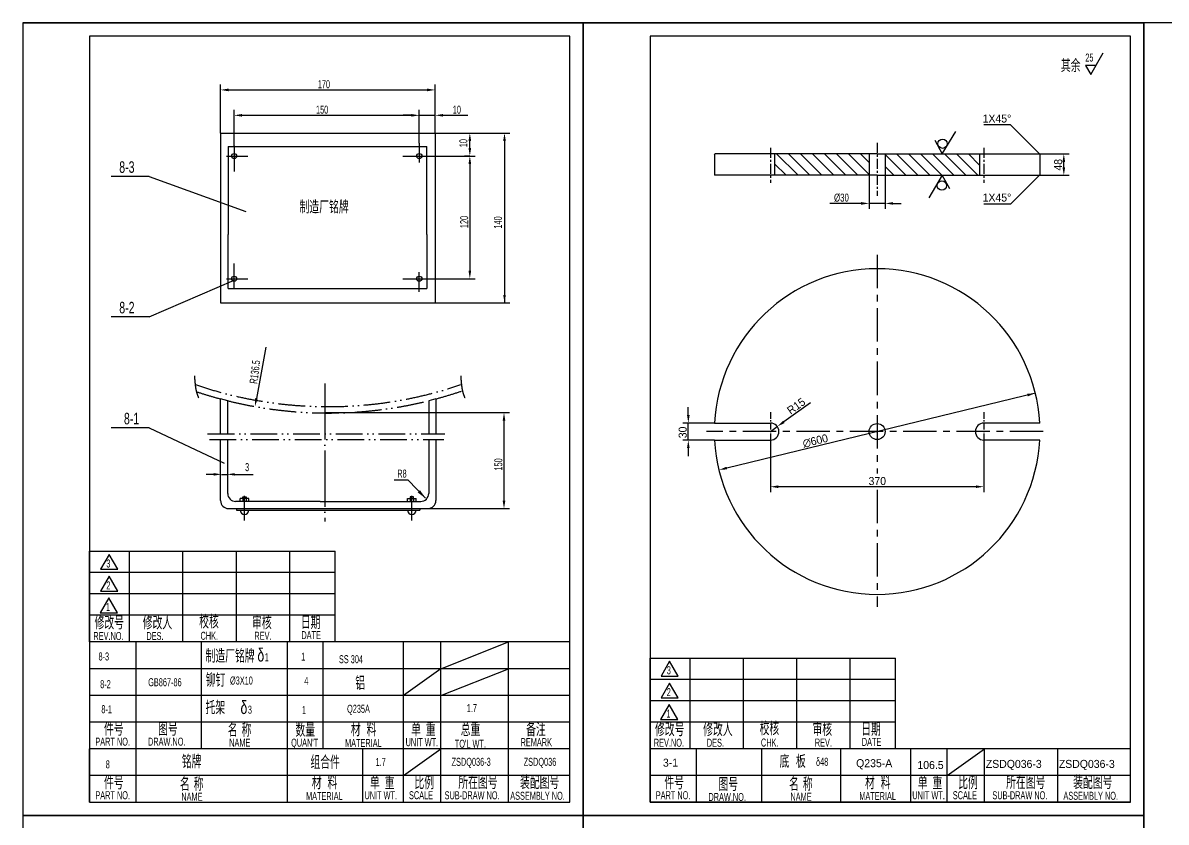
# Model space of a CAD drawing. Header units: millimetres. Extents: x 498745 to 743872, y 17439 to 118325.
# Drawn here: x 606523 to 625801, y 46068 to 59545 of the extents above; entities that cross this region are included whole.
import ezdxf
from ezdxf.enums import TextEntityAlignment as Align

# ---------------------------------------------------------------- set-up
doc = ezdxf.new("R2010")
doc.units = ezdxf.units.MM
doc.header["$LTSCALE"] = 45
for name, pattern in [('CENTER', [2, 1.25, -0.25, 0.25, -0.25]), ('DASHDOT-M', [36, 30, -3, 0, -3]), ('DIVIDE-M', [39, 30, -3, 0, -3, 0, -3]), ('DIVIDE-S', [16, 10, -2, 0, -2, 0, -2])]:
    doc.linetypes.add(name, pattern=pattern)
doc.styles.add('HGCAD', font='HGCAD.SHX', dxfattribs={"width": 0.75, "bigfont": 'HGCADHZ.SHX'})

# ---------------------------------------------------------------- blocks, each defined once
blk = doc.blocks.new('xgl')
at = {"color": 4, "linetype": 'Continuous'}
for p, q in [((0, 34), (92, 34)), ((0, 0), (0, 34)), ((92, 0), (92, 34)), ((92, 0), (0, 0))]:
    blk.add_line(p, q, dxfattribs=at)
at = {"color": 2, "linetype": 'Continuous'}
for p, q in [((15, 0), (15, 34)), ((35, 0), (35, 34)), ((55, 0), (55, 34)), ((75, 0), (75, 34)), ((92, 26), (0, 26)), ((92, 18), (0, 18)), ((92, 10), (0, 10))]:
    blk.add_line(p, q, dxfattribs=at)
at = {"color": 7, "linetype": 'Continuous'}
for points in [[(4.13, 27.23), (10.59, 27.23), (7.36, 32.82)], [(4.13, 19.03), (10.59, 19.03), (7.36, 24.62)], [(3.99, 10.96), (10.45, 10.96), (7.22, 16.55)]]:
    blk.add_lwpolyline(points, close=True, dxfattribs=at)
at = {"color": 7, "linetype": 'Continuous', "style": 'HGCAD', "width": 0.7}
for s, p in [('3', (6.28, 27.91)), ('2', (6.28, 19.71)), ('1', (6.14, 11.64)), ('REV.NO.', (1.43, 0.75)), ('DES.', (21.29, 0.75)), ('DATE', (79.36, 1.08))]:
    blk.add_text(s, height=3, dxfattribs=at).set_placement(p)
at = {"style": 'HGCAD', "width": 0.7}
for s, height, p in [('修改号', 5, (1.87, 4.69)), ('修改人', 5, (19.93, 4.69)), ('校核', 5, (41.07, 5.06)), ('审核', 5, (60.88, 4.75)), ('日期', 5, (79.15, 4.84)), ('CHK.', 3, (41.57, 0.83)), ('REV.', 3, (61.76, 0.83))]:
    blk.add_text(s, height=height, dxfattribs=at).set_placement(p)

msp = doc.modelspace()

# ---------------------------------------------------------------- hatches: boundary and pattern name
h = msp.add_hatch()
h.set_pattern_fill('ANSI31', scale=45, angle=90, style=0)
h.set_pattern_definition([(135, (529601.18, 41292.25), (-101.02788, -101.02788), [])])
h.paths.add_polyline_path([(620793.11, 56975.07), (620793.11, 57335.07), (619200.11, 57335.07), (619200.11, 56975.07)])
h.paths.add_polyline_path([(622656.11, 56975.07), (622656.11, 57335.07), (621063.11, 57335.07), (621063.11, 56975.07)])

# ---------------------------------------------------------------- linework, layer by layer
at = {"color": 7, "ltscale": 2}
for p, q in [((606523.17, 59545.42), (606523.17, 46180.42)), ((606523.17, 59545.42), (615973.17, 59545.42)), ((615973.17, 59545.42), (606523.17, 59545.42)), ((615973.17, 59545.42), (615973.17, 46180.42)), ((615973.17, 46180.42), (615973.17, 59545.42)), ((615973.17, 59545.42), (625423.17, 59545.42)), ((625423.17, 59545.42), (615973.17, 59545.42)), ((625423.17, 59545.42), (625423.17, 32815.42)), ((625423.17, 46180.42), (625423.17, 59545.42)), ((625423.17, 59545.42), (625423.17, 46180.42)), ((625423.17, 46180.42), (625423.17, 59545.42)), ((625423.17, 59545.42), (625423.17, 32815.42)), ((625423.17, 46180.42), (625423.17, 59545.42)), ((625423.17, 59545.42), (625423.17, 46180.42)), ((625423.17, 46180.42), (625423.17, 59545.42)), ((625423.17, 46180.42), (625423.17, 59545.42)), ((625423.17, 46180.42), (625423.17, 59545.42)), ((625423.17, 46180.42), (625423.17, 59545.42)), ((644323.17, 59545.42), (625423.17, 59545.42)), ((606523.17, 46180.42), (615973.17, 46180.42)), ((615973.17, 46180.42), (606523.17, 46180.42)), ((606523.17, 46180.42), (615973.17, 46180.42)), ((606523.17, 46180.42), (606523.17, 32815.42)), ((615973.17, 46180.42), (615973.17, 32815.42)), ((615973.17, 32815.42), (615973.17, 46180.42)), ((615973.17, 46180.42), (625423.17, 46180.42)), ((625423.17, 46180.42), (615973.17, 46180.42)), ((615973.17, 46180.42), (625423.17, 46180.42)), ((625423.17, 32815.42), (625423.17, 46180.42)), ((625423.17, 32815.42), (625423.17, 46180.42)), ((625423.17, 32815.42), (625423.17, 46180.42))]:
    msp.add_line(p, q, dxfattribs=at)
at = {"color": 7}
for p, q in [((625423.17, 59545.42), (625423.17, 46180.42)), ((625423.17, 46180.42), (625423.17, 59545.42)), ((623175.79, 57823.39), (622725.79, 57823.39)), ((623664.11, 57335.07), (623175.79, 57823.39)), ((623664.11, 57335.07), (624165.8, 57335.07)), ((624075.8, 57110.07), (624075.8, 57200.07)), ((620793.11, 56975.07), (620793.11, 56410.7)), ((621063.11, 56975.07), (621063.11, 56410.7)), ((623664.11, 56975.07), (623175.79, 56486.76)), ((623664.11, 56975.07), (624165.8, 56975.07)), ((620658.11, 56500.7), (620129.36, 56500.7)), ((621063.11, 56500.7), (620793.11, 56500.7)), ((621198.11, 56500.7), (621333.11, 56500.7)), ((623175.79, 56486.76), (622725.79, 56486.76)), ((623595.73, 53301.06), (618391.68, 52038.55)), ((617744, 52932.89), (617744, 53067.89)), ((619801.76, 53139.19), (619354.48, 52816.97)), ((611617.8, 52974.37), (612598.07, 52974.37)), ((618186.89, 52797.89), (617654, 52797.89)), ((617744, 52509.89), (617744, 52797.89)), ((619128.11, 52653.89), (619244.95, 52738.06)), ((618186.89, 52509.89), (617654, 52509.89)), ((619128.11, 52527.92), (619128.11, 51633.97)), ((622728.11, 52527.92), (622728.11, 51633.97)), ((617744, 52374.89), (617744, 52239.89)), ((613313.28, 51529.31), (613019.06, 51832.78)), ((622593.11, 51723.97), (619263.11, 51723.97)), ((613569.37, 48655.42), (614713.83, 49105.42)), ((625423.17, 32815.42), (625423.17, 46180.42)), ((625423.17, 46180.42), (625423.17, 32815.42))]:
    msp.add_line(p, q, dxfattribs=at)
at = {"color": 4, "ltscale": 2}
for p, q in [((607648.17, 59320.42), (607648.17, 46405.42)), ((615748.17, 59320.42), (607648.17, 59320.42)), ((615748.17, 46405.42), (615748.17, 59320.42)), ((617098.17, 59320.42), (617098.17, 46405.42)), ((625198.17, 59320.42), (617098.17, 59320.42)), ((625198.17, 46405.42), (625198.17, 59320.42)), ((607648.17, 46405.42), (615748.17, 46405.42)), ((617098.17, 46405.42), (625198.17, 46405.42))]:
    msp.add_line(p, q, dxfattribs=at)
at = {"ltscale": 2}
for p, q in [((624529.89, 58674.91), (624739.77, 59038.43)), ((624442.21, 58826.78), (624529.89, 58674.91)), ((624617.58, 58826.78), (624442.21, 58826.78)), ((622026.14, 57335.07), (622254.76, 57712.66)), ((621899.39, 57565.58), (622026.14, 57335.07)), ((622026.14, 56975.07), (621797.52, 56597.49)), ((622152.89, 56744.57), (622026.14, 56975.07))]:
    msp.add_line(p, q, dxfattribs=at)
for p, q in [((609855.89, 57687.65), (609855.89, 58504.76)), ((609990.89, 58414.76), (613339.26, 58414.76)), ((613474.26, 57687.65), (613474.26, 58504.76)), ((610083.7, 57472.22), (610083.7, 58076.52)), ((613208.34, 57518.89), (613208.34, 58076.52)), ((613208.34, 57986.52), (613208.34, 58076.52)), ((613474.26, 57687.65), (613474.26, 58076.52)), ((610218.7, 57986.52), (613073.34, 57986.52)), ((613073.34, 57986.52), (612938.34, 57986.52)), ((613208.34, 57986.52), (613474.26, 57986.52)), ((613609.26, 57986.52), (614025.51, 57986.52)), ((609855.89, 57687.65), (613474.26, 57687.65)), ((613474.26, 57687.65), (614150.08, 57687.65)), ((613474.26, 57687.65), (614734.93, 57687.65)), ((614060.08, 57433.16), (614060.08, 57552.65)), ((614644.93, 57552.65), (614644.93, 54823.23)), ((613334.9, 57298.16), (614150.08, 57298.16)), ((614060.08, 57298.16), (613970.08, 57298.16)), ((614060.08, 57163.16), (614060.08, 55366.3)), ((608650.75, 56955.77), (610284.36, 56362.78)), ((608650.75, 54586.4), (610086.73, 55208.81)), ((613334.9, 55231.3), (614150.08, 55231.3)), ((613474.26, 54823.23), (614734.93, 54823.23)), ((610618.05, 54075.85), (610462.28, 53213.65)), ((612598.07, 52974.37), (614726.08, 52974.37)), ((614636.08, 52839.37), (614636.08, 51490.17)), ((608650.75, 52715.07), (609918.28, 52122.08)), ((613019.06, 51832.78), (612784.14, 51832.78)), ((611671.51, 51355.17), (614726.08, 51355.17)), ((612940.74, 46855.42), (613569.37, 47305.42))]:
    msp.add_line(p, q)
at = {"color": 4}
for p, q in [((609855.89, 57687.65), (609855.89, 54823.23)), ((609855.89, 57687.65), (610363.69, 57687.65)), ((610363.69, 57687.65), (613474.26, 57687.65)), ((613474.26, 57687.65), (613474.26, 54823.23)), ((609982.45, 57462.69), (609982.45, 57292.1)), ((609982.45, 57462.69), (610363.69, 57462.69)), ((610363.69, 57462.69), (613334.9, 57462.69)), ((613334.9, 55976.53), (613334.9, 57462.69)), ((609982.45, 57298.16), (609982.45, 55976.53)), ((608650.75, 56955.77), (608011.87, 56955.77)), ((609982.45, 55066.77), (609982.45, 55976.53)), ((613334.9, 55976.53), (613334.9, 55066.77)), ((609982.45, 55066.77), (609982.45, 55237.37)), ((609982.45, 55066.77), (610363.69, 55066.77)), ((610363.69, 55066.77), (613334.9, 55066.77)), ((609855.89, 54823.23), (613474.26, 54823.23)), ((608650.75, 54586.4), (608011.87, 54586.4)), ((609976.8, 53173.52), (609855.94, 53204.62)), ((609855.94, 52613.1), (609855.94, 53204.62)), ((609976.8, 52613.1), (609976.8, 53173.52)), ((613487.08, 53204.62), (613366.23, 53173.52)), ((613366.23, 53173.52), (613366.23, 52613.1)), ((613487.08, 53204.62), (613487.08, 52613.1)), ((608650.75, 52715.07), (608011.87, 52715.07)), ((609855.94, 51489.46), (609855.94, 52522)), ((609976.8, 51610.31), (609976.8, 52522)), ((613366.23, 52522), (613366.23, 51610.31)), ((613487.08, 52522), (613487.08, 51489.46)), ((611537.22, 51476.03), (610111.09, 51476.03)), ((610187.61, 51476.03), (610187.61, 51527.55)), ((610334.59, 51527.55), (610187.61, 51527.55)), ((610231.44, 51527.55), (610231.44, 51550.93)), ((610231.44, 51550.93), (610290.77, 51550.93)), ((610231.44, 51527.55), (610231.44, 51476.03)), ((610290.77, 51550.93), (610290.77, 51527.55)), ((610290.77, 51527.55), (610290.77, 51476.03)), ((610334.59, 51476.03), (610334.59, 51527.55)), ((611537.22, 51476.03), (613231.94, 51476.03)), ((613008.43, 51527.55), (613155.41, 51527.55)), ((613008.43, 51476.03), (613008.43, 51527.55)), ((613111.59, 51550.93), (613052.26, 51550.93)), ((613052.26, 51550.93), (613052.26, 51527.55)), ((613052.26, 51527.55), (613052.26, 51476.03)), ((613111.59, 51527.55), (613111.59, 51550.93)), ((613111.59, 51527.55), (613111.59, 51476.03)), ((613155.41, 51476.03), (613155.41, 51527.55)), ((609990.23, 51355.17), (613352.8, 51355.17)), ((610127.2, 51328.31), (613215.82, 51328.31)), ((611537.22, 51355.17), (613352.8, 51355.17)), ((615748.17, 47305.42), (607648.17, 47305.42)), ((625198.17, 47305.42), (617098.17, 47305.42)), ((615748.17, 46855.42), (607648.17, 46855.42))]:
    msp.add_line(p, q, dxfattribs=at)
at = {"color": 1, "linetype": 'DASHDOT-M'}
for p, q in [((610083.7, 57472.22), (610083.7, 57038.97)), ((613208.34, 57518.89), (613208.34, 57188.82)), ((609957.14, 57298.16), (610314.08, 57298.16)), ((612927.98, 57298.16), (613334.9, 57298.16)), ((610083.7, 55057.25), (610083.7, 55490.49)), ((613208.34, 55010.57), (613208.34, 55340.64)), ((609957.14, 55231.3), (610314.08, 55231.3)), ((612927.98, 55231.3), (613334.9, 55231.3)), ((610261.1, 51155.22), (610261.1, 51570.21)), ((610261.1, 51155.22), (610261.1, 51570.21)), ((613081.92, 51155.22), (613081.92, 51570.21))]:
    msp.add_line(p, q, dxfattribs=at)
at = {"color": 1, "linetype": 'CENTER', "ltscale": 3}
for p, q in [((620928.11, 57524.12), (620928.11, 56628.87)), ((619128.11, 57440.03), (619128.11, 56845.88)), ((622728.11, 57440.03), (622728.11, 56845.88))]:
    msp.add_line(p, q, dxfattribs=at)
at = {"color": 4, "linetype": 'Continuous', "ltscale": 2}
for p, q in [((618183.11, 57326.07), (618192.11, 57335.07)), ((618183.11, 57326.07), (618183.11, 56984.07)), ((618183.11, 57326.07), (618183.11, 56984.07)), ((620928.11, 57335.07), (618192.11, 57335.07)), ((619200.11, 57335.07), (619200.11, 56975.07)), ((620793.11, 57335.07), (620793.11, 56975.07)), ((620928.11, 57335.07), (623664.11, 57335.07)), ((621063.11, 57335.07), (621063.11, 56975.07)), ((622656.11, 57335.07), (622656.11, 56975.07)), ((623673.11, 57326.07), (623664.11, 57335.07)), ((623673.11, 57326.07), (623673.11, 56984.07)), ((618183.11, 56984.07), (618192.11, 56975.07)), ((620928.11, 56975.07), (618192.11, 56975.07)), ((620928.11, 56975.07), (623664.11, 56975.07)), ((623673.11, 56984.07), (623664.11, 56975.07)), ((618186.89, 52797.89), (619128.11, 52797.89)), ((623669.33, 52797.89), (622728.11, 52797.89)), ((618186.89, 52509.89), (619128.11, 52509.89)), ((623669.33, 52509.89), (622728.11, 52509.89))]:
    msp.add_line(p, q, dxfattribs=at)
at = {"color": 1, "linetype": 'CENTER', "ltscale": 10}
for p, q in [((620928.11, 55632.66), (620928.11, 51947.56)), ((623728.15, 52653.89), (618050.88, 52653.89)), ((620928.11, 51673.85), (620928.11, 49697.04))]:
    msp.add_line(p, q, dxfattribs=at)
at = {"color": 1, "linetype": 'DASHDOT-M', "ltscale": 0.7}
msp.add_line((611613.34, 53466.41), (611613.34, 51137.94), dxfattribs=at)
at = {"color": 1, "linetype": 'CENTER', "ltscale": 2}
for p, q in [((619128.11, 52982.61), (619128.11, 52401.95)), ((622728.11, 52982.61), (622728.11, 52401.95))]:
    msp.add_line(p, q, dxfattribs=at)
at = {"color": 3, "linetype": 'DIVIDE-S'}
for p, q in [((609639.15, 52613.1), (613635.99, 52613.1)), ((609669.54, 52522), (613620.79, 52522))]:
    msp.add_line(p, q, dxfattribs=at)
at = {"color": 0, "linetype": 'ByBlock'}
for p, q in [((609742.29, 51931.98), (609613.37, 51931.98)), ((609871.21, 51931.98), (609967.89, 51931.98)), ((610096.81, 51931.98), (610405.35, 51931.98))]:
    msp.add_line(p, q, dxfattribs=at)
at = {"color": 3, "linetype": 'DIVIDE-M'}
for p, q in [((610127.2, 51355.17), (610127.2, 51328.31)), ((613215.82, 51355.17), (613215.82, 51328.31))]:
    msp.add_line(p, q, dxfattribs=at)
at = {"color": 4, "linetype": 'Continuous'}
for p, q in [((607648.17, 49555.42), (607648.17, 46405.42)), ((615748.17, 49105.42), (607648.17, 49105.42)), ((608431.62, 46405.42), (608431.62, 49105.42)), ((609529.01, 49105.42), (609529.01, 47305.42)), ((610988.12, 46405.42), (610988.12, 49105.42)), ((611582.4, 49105.42), (611582.4, 47305.42)), ((612940.74, 46405.42), (612940.74, 49105.42)), ((613569.37, 46405.42), (613569.37, 49105.42)), ((614713.83, 46405.42), (614713.83, 49105.42)), ((617098.17, 47305.42), (617098.17, 48835.42)), ((617098.17, 48835.42), (621238.17, 48835.42)), ((621238.17, 47305.42), (621238.17, 48835.42)), ((607648.17, 46405.42), (607648.17, 47305.42)), ((612258.25, 46405.42), (612258.25, 47305.42)), ((617098.17, 46405.42), (617098.17, 47305.42)), ((621238.17, 47305.42), (617098.17, 47305.42)), ((617881.62, 46405.42), (617881.62, 47305.42)), ((618979.01, 47305.42), (618979.01, 46405.14)), ((620317.42, 46405.42), (620317.42, 47305.42)), ((621495.11, 46405.42), (621495.11, 47305.42)), ((622110.6, 46405.42), (622110.6, 47305.42)), ((622739.23, 46405.42), (622739.23, 47305.42)), ((623974.42, 46405.42), (623974.42, 47305.42)), ((625198.17, 46405.42), (625198.17, 47305.42)), ((607648.17, 46855.42), (607648.17, 46405.42)), ((625198.17, 46405.42), (617098.17, 46405.42))]:
    msp.add_line(p, q, dxfattribs=at)
at = {"color": 2, "linetype": 'Continuous'}
for p, q in [((617773.17, 47305.42), (617773.17, 48835.42)), ((618673.17, 47305.42), (618673.17, 48835.42)), ((619573.17, 47305.42), (619573.17, 48835.42)), ((620473.17, 47305.42), (620473.17, 48835.42)), ((621238.17, 48475.42), (617098.17, 48475.42)), ((621238.17, 48115.42), (617098.17, 48115.42)), ((621238.17, 47755.42), (617098.17, 47755.42))]:
    msp.add_line(p, q, dxfattribs=at)
at = {"color": 7, "linetype": 'Continuous'}
for p, q in [((615748.17, 48655.42), (607648.17, 48655.42)), ((615748.17, 48205.42), (607648.17, 48205.42)), ((615748.17, 47755.42), (607648.17, 47755.42)), ((625198.17, 46855.42), (617098.17, 46855.42))]:
    msp.add_line(p, q, dxfattribs=at)
at = {"linetype": 'Continuous'}
for p, q in [((613569.37, 48655.42), (612940.74, 48205.42)), ((622110.6, 46855.42), (622739.23, 47305.42))]:
    msp.add_line(p, q, dxfattribs=at)
at = {"linetype": 'Continuous', "ltscale": 2}
msp.add_line((613569.37, 48205.42), (614713.83, 48655.42), dxfattribs=at)
at = {"color": 7, "linetype": 'Continuous'}
for points in [[(617284.18, 48530.79), (617574.59, 48530.79), (617429.39, 48782.29)], [(617284.18, 48161.59), (617574.59, 48161.59), (617429.39, 48413.09)], [(617277.81, 47798.76), (617568.22, 47798.76), (617423.02, 48050.26)]]:
    msp.add_lwpolyline(points, close=True, dxfattribs=at)
at = {"ltscale": 2}
for centre in [(622031.52, 57508.11), (622020.76, 56802.03)]:
    msp.add_circle(centre, 78.73, dxfattribs=at)
at = {"color": 4}
for centre in [(610083.7, 57298.16), (613208.34, 57298.16), (610083.7, 55231.3), (613208.34, 55231.3)]:
    msp.add_circle(centre, 43.03, dxfattribs=at)
at = {"color": 4, "linetype": 'Continuous', "ltscale": 2}
msp.add_circle((620928.11, 52653.89), 135, dxfattribs=at)
for centre, radius, start, end in [((620928.11, 52653.89), 2745, 3.007061, 176.992939), ((619128.11, 52653.89), 144, 270, 90), ((622728.11, 52653.89), 144, 90, 270), ((620928.11, 52653.89), 2745, 183.007061, 356.992939)]:
    msp.add_arc(centre, radius, start, end, dxfattribs=at)
at = {"color": 3, "linetype": 'DIVIDE-S'}
for radius, start, end in [(6936.63, 251.163165, 288.836835), (7044.06, 284.936298, 288.772401), (7044.06, 256.078789, 283.921211)]:
    msp.add_arc((611671.51, 60010.68), radius, start, end, dxfattribs=at)
at = {"color": 3, "linetype": 'DIVIDE-M'}
msp.add_arc((611671.51, 60010.68), 7044.06, 251.653529, 255.063702, dxfattribs=at)
at = {"color": 4}
for centre, radius, start, end in [((609990.23, 51489.46), 134.29, 180, 270), ((610111.09, 51610.31), 134.29, 180, 270), ((613231.94, 51610.31), 134.29, 270, 0), ((613352.8, 51489.46), 134.29, 270, 0), ((610261.1, 51328.31), 73.49, 180, 0), ((613081.92, 51328.31), 73.49, 180, 0)]:
    msp.add_arc(centre, radius, start, end, dxfattribs=at)
at = {"color": 3, "linetype": 'DIVIDE-M'}
for points in [[(609489.38, 53220.81), (609481.74, 53240.6), (609454.97, 53314.22), (609434.36, 53389.79), (609421.39, 53594.63)], [(613979.17, 53220.81), (613971.53, 53240.6), (613944.76, 53314.22), (613924.15, 53389.79), (613911.17, 53594.63)]]:
    msp.add_open_spline(points, degree=3, knots=[14.73405777, 14.73405777, 14.73405777, 14.73405777, 15.92149157, 19.12224253, 19.12224253, 19.12224253, 19.12224253], dxfattribs=at)
for points in [[(609990.89, 58437.26), (609990.89, 58392.26), (609855.89, 58414.76)], [(613339.26, 58437.26), (613339.26, 58392.26), (613474.26, 58414.76)], [(610218.7, 58009.02), (610218.7, 57964.02), (610083.7, 57986.52)], [(613073.34, 58009.02), (613073.34, 57964.02), (613208.34, 57986.52)], [(613073.34, 58009.02), (613073.34, 57964.02), (613208.34, 57986.52)], [(613609.26, 58009.02), (613609.26, 57964.02), (613474.26, 57986.52)], [(614037.58, 57552.65), (614082.58, 57552.65), (614060.08, 57687.65)], [(614622.43, 57552.65), (614667.43, 57552.65), (614644.93, 57687.65)], [(614037.58, 57433.16), (614082.58, 57433.16), (614060.08, 57298.16)], [(614037.58, 57163.16), (614082.58, 57163.16), (614060.08, 57298.16)], [(614037.58, 55366.3), (614082.58, 55366.3), (614060.08, 55231.3)], [(614622.43, 54958.23), (614667.43, 54958.23), (614644.93, 54823.23)], [(610440.14, 53217.65), (610484.42, 53209.65), (610438.28, 53080.8)], [(614613.58, 52839.37), (614658.58, 52839.37), (614636.08, 52974.37)], [(614613.58, 51490.17), (614658.58, 51490.17), (614636.08, 51355.17)]]:
    msp.add_solid(points)
at = {"color": 7}
for points in [[(624053.3, 57200.07), (624098.3, 57200.07), (624075.8, 57335.07)], [(624053.3, 57110.07), (624098.3, 57110.07), (624075.8, 56975.07)], [(620658.11, 56523.2), (620658.11, 56478.2), (620793.11, 56500.7)], [(621198.11, 56523.2), (621198.11, 56478.2), (621063.11, 56500.7)], [(623459.23, 53291.09), (623469.84, 53247.36), (623595.73, 53301.06)], [(617721.5, 52932.89), (617766.5, 52932.89), (617744, 52797.89)], [(619341.33, 52835.23), (619367.64, 52798.71), (619244.95, 52738.06)], [(617721.5, 52374.89), (617766.5, 52374.89), (617744, 52509.89)], [(618386.38, 52060.41), (618396.99, 52016.68), (618260.49, 52006.72)], [(619263.11, 51746.47), (619263.11, 51701.47), (619128.11, 51723.97)], [(622593.11, 51746.47), (622593.11, 51701.47), (622728.11, 51723.97)], [(613313.28, 51529.31), (613181.92, 51626.43), (613220.51, 51663.79)], [(613263.09, 51571.15), (613279.37, 51585.17), (613313.28, 51529.31)]]:
    msp.add_solid(points, dxfattribs=at)
at = {"color": 0, "linetype": 'ByBlock'}
for points in [[(609742.29, 51953.47), (609742.29, 51910.5), (609871.21, 51931.98)], [(610096.81, 51953.47), (610096.81, 51910.5), (609967.89, 51931.98)]]:
    msp.add_solid(points, dxfattribs=at)
at = {"layer": 'Defpoints', "color": 0, "linetype": 'ByBlock'}
msp.add_point((609967.89, 51931.98), dxfattribs=at)

# ---------------------------------------------------------------- block references
at = {"color": 7, "linetype": 'Continuous', "xscale": 45, "yscale": 45, "zscale": 45}
msp.add_blockref('xgl', (607648.17, 49105.42), dxfattribs=at)

# ---------------------------------------------------------------- texts
at = {"color": 7, "style": 'HGCAD', "width": 0.7}
msp.add_text('25', height=135, dxfattribs=at).set_placement((624438.35, 58892.55))
at = {"color": 7, "linetype": 'Continuous', "style": 'HGCAD', "width": 0.7}
for s, height, p in [('其余', 216, (624025.92, 58714.85)), ('制造厂铭牌', 216, (611186.48, 56331.14)), ('8-3', 135, (607798.38, 48794.06)), ('1', 135, (611216.88, 48790.4)), ('SS 304', 135, (611852.64, 48747.86)), ('3', 135, (617380.98, 48561.34)), ('8-2', 135, (607826.64, 48326.59)), ('GB867-86', 135.054, (608636.28, 48359.61)), ('4', 135.05, (611269.21, 48382.92)), ('2', 135, (617380.98, 48192.14)), ('8-1', 135, (607847.01, 47904.86)), ('1', 135, (611229.35, 47890.25)), ('Q235A', 135, (611989.94, 47911.83)), ('1.7', 135, (614008.45, 47923.43)), ('1', 135, (617374.61, 47829.31)), ('PART NO.', 135, (607745.26, 47357.68)), ('DRAW.NO.', 135, (608633.47, 47357.68)), ('NAME', 135, (610002.39, 47340.14)), ("QUAN'T", 135, (611046.64, 47340.14)), ('MATERIAL', 135, (611956.07, 47334.74)), ('UNIT WT.', 135, (612976.71, 47348.91)), ("TO'L WT.", 135, (613806.56, 47322.6)), ('REMARK', 135, (614916.02, 47348.91)), ('REV.NO.', 135, (617162.43, 47339.24)), ('DES.', 135, (618056.4, 47339.24)), ('DATE', 135, (620669.58, 47353.81)), ('8', 135, (607920.16, 46974.79)), ('1.7', 135, (612471.9, 47016.71)), ('ZSDQ036-3', 135, (613752.37, 47017.33)), ('ZSDQ036', 135, (614968.18, 47017.33)), ('底  板', 216, (619282.06, 46983.08)), ('δ48', 135, (619897.27, 47018.1)), ('PART NO.', 135, (607745.26, 46454.44)), ('NAME', 135, (609195.08, 46428.13)), ('MATERIAL', 135, (611297.94, 46440.27)), ('UNIT WT.', 135, (612283.48, 46454.44)), ('SCALE', 135, (613034.34, 46454.44)), ('SUB-DRAW NO.', 135, (613634.44, 46453.35)), ('ASSEMBLY NO.', 135, (614741.26, 46444.99)), ('PART NO.', 135, (617195.26, 46454.44)), ('DRAW.NO.', 135, (618083.47, 46424.61)), ('NAME', 135, (619466.55, 46428.13)), ('MATERIAL', 135, (620627.23, 46440.27)), ('UNIT WT.', 135, (621520.34, 46454.44)), ('SCALE', 135, (622204.2, 46454.44)), ('SUB-DRAW NO.', 135, (622871.3, 46453.35)), ('ASSEMBLY NO.', 135, (624068.86, 46444.99))]:
    msp.add_text(s, height=height, dxfattribs=at).set_placement(p)
at = {"style": 'HGCAD', "width": 0.7}
for s, height, p in [('170', 135, (611496.32, 58442.88)), ('150', 135, (611466.02, 58014.65)), ('10', 135, (613772.38, 58014.65)), ('8-3', 194.4, (608148.64, 57016.45)), ('8-2', 194.4, (608148.64, 54647.07)), ('8-1', 194.4, (608227.7, 52775.75)), ('3', 135, (610270.54, 51986.65)), ('制造厂铭牌', 225, (609602.69, 48754.75)), ('δ', 225, (610477.92, 48775.26)), ('铆钉', 225.09, (609606.59, 48349.11)), ('铝', 225.09, (612128.15, 48297.89)), ('托架', 225, (609602.96, 47886.39)), ('件号', 225, (607890.56, 47524.01)), ('图号', 225, (608803.12, 47524.01)), ('名', 225, (609978.99, 47506.47)), ('称', 225, (610210.88, 47506.47)), ('数量', 225, (611119.76, 47506.47)), ('材', 225, (612053.14, 47515.24)), ('料', 225, (612318.16, 47515.24)), ('单', 225, (613069.91, 47515.24)), ('重', 225, (613318.36, 47515.24)), ('总重', 225, (613906.97, 47515.24)), ('备注', 225, (615009.22, 47515.24)), ('修改号', 225, (617182.36, 47516.4)), ('修改人', 225, (617994.85, 47516.4)), ('校核', 225, (618946.36, 47532.96)), ('审核', 225, (619837.85, 47519.01)), ('日期', 225, (620659.7, 47523)), ('CHK.', 135, (618968.79, 47342.6)), ('REV.', 135, (619877.18, 47342.6)), ('铭牌', 225, (609203.38, 46975.81)), ('件号', 225, (607890.56, 46620.77)), ('材', 225, (611395, 46620.77)), ('料', 225, (611660.02, 46620.77)), ('单', 225, (612376.67, 46620.77)), ('重', 225, (612625.13, 46620.77)), ('比例', 225, (613125.98, 46620.77)), ('所在图号', 225, (613866.38, 46625.87)), ('装配图号', 225, (614906.32, 46625.87)), ('件号', 225, (617340.56, 46620.77)), ('材', 225, (620724.3, 46620.77)), ('料', 225, (620989.32, 46620.77)), ('单', 225, (621613.54, 46620.77)), ('重', 225, (621861.99, 46620.77)), ('比例', 225, (622295.83, 46620.77)), ('所在图号', 225, (623103.24, 46625.87)), ('装配图号', 225, (624233.92, 46625.87)), ('名', 225, (609171.68, 46594.46)), ('称', 225, (609403.56, 46594.46)), ('图号', 225, (618253.12, 46590.94)), ('名', 225, (619443.14, 46594.46)), ('称', 225, (619675.03, 46594.46))]:
    msp.add_text(s, height=height, dxfattribs=at).set_placement(p)
at = {"color": 7, "style": 'HGCAD'}
for s, p in [('1X45%%d', (622706.52, 57864.25)), ('1X45%%d', (622706.52, 56532.05)), ('Q235-A', (620574.22, 46994.54)), ('106.5', (621607.24, 46963.47)), ('ZSDQ036-3', (622760.7, 46982.18)), ('ZSDQ036-3', (623992.18, 46982.18))]:
    msp.add_text(s, height=135, dxfattribs=at).set_placement(p)
at = {"style": 'HGCAD', "width": 0.7}
for s, rotation, p in [('10', 90, (614018.38, 57448.24)), ('120', 90, (614031.96, 56084.73)), ('140', 90, (614601.33, 56076.22)), ('R136.5', 82.86149, (610477.25, 53452.59)), ('150', 90, (614607.95, 51996.02))]:
    msp.add_text(s, height=135, rotation=rotation, dxfattribs=at).set_placement(p)
at = {"color": 7, "style": 'HGCAD'}
for s, rotation, p in [('48', 90, (624047.67, 57053.82)), ('R15', 35.769349, (619470.4, 52935.14)), ('30', 90, (617715.88, 52541.39)), ('∅600', 13.636584, (619691.19, 52382.75))]:
    msp.add_text(s, height=135, rotation=rotation, dxfattribs=at).set_placement(p)
at = {"style": 'HGCAD', "width": 0.7}
msp.add_text('R8', height=135, dxfattribs=at).set_placement((612915.54, 51877.66), align=Align.CENTER)
at = {"color": 7, "linetype": 'Continuous', "style": 'HGCAD'}
msp.add_text('370', height=135, dxfattribs=at).set_placement((620783.36, 51752.1))
at = {"color": 7, "linetype": 'Continuous', "lineweight": 15, "style": 'HGCAD', "width": 0.7}
for s, height, p in [('1', 135, (610602.17, 48780.76)), ('%%C3X10', 135.054, (610015.82, 48388.35)), ('δ', 225, (610192.9, 47891.36)), ('3', 135, (610317.15, 47896.85)), ('组合件', 225, (611372.85, 46963.1))]:
    msp.add_text(s, height=height, dxfattribs=at).set_placement(p)
at = {"linetype": 'Continuous', "style": 'HGCAD'}
msp.add_text('3-1', height=135, dxfattribs=at).set_placement((617316.32, 47002.66))
at = {"color": 7, "insert": (620326.24, 56596.32), "char_height": 135, "attachment_point": 5, "style": 'HGCAD'}
msp.add_mtext('%%c30', dxfattribs=at)

doc.saveas('drawing.dxf')
